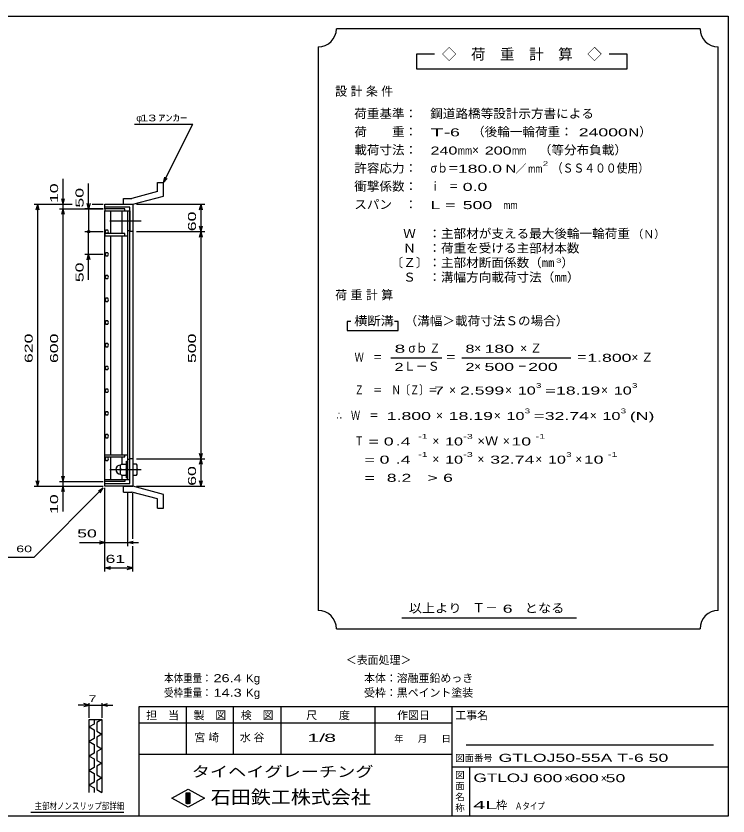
# Model space of a CAD drawing. Units: millimetres, scale not verified. Extents: x -1456 to 1385, y -1026 to 843.
# Drawn here: x -182 to 1385, y -917 to 843 of the extents above; entities that cross this region are included whole.
import ezdxf
from ezdxf.enums import TextEntityAlignment as Align

# ---------------------------------------------------------------- set-up
doc = ezdxf.new("R2010")
doc.units = ezdxf.units.MM
doc.header["$LTSCALE"] = 8
doc.linetypes.add('CHAIN', pattern=[18.5, 12, -1.5, 3.5, -1.5])
for name, color, linetype, lineweight in [('0_2', 150, 'Continuous', 25), ('16', 3, 'Continuous', 25), ('19', 6, 'Continuous', 25), ('22', 4, 'Continuous', 25), ('24', 2, 'Continuous', 25), ('32', 4, 'Continuous', 25)]:
    doc.layers.add(name, color=color, linetype=linetype, lineweight=lineweight)
doc.styles.add('ベクトル', font='')
doc.styles.get('ベクトル').set_extended_font_data('ベクトル')

msp = doc.modelspace()

# ---------------------------------------------------------------- linework, layer by layer
at = {"layer": '0_2'}
for p, q in [((-1383.2, 842.8), (1384.8, 842.8)), ((1384.8, 842.8), (1384.8, -917.2)), ((1384.8, -677.2), (88.8, -677.2)), ((88.8, -677.2), (88.8, -917.2)), ((192.8, -677.2), (192.8, -781.2)), ((296.8, -781.2), (296.8, -677.2)), ((400.8, -677.2), (400.8, -781.2)), ((608.8, -781.2), (608.8, -677.2)), ((776.8, -677.2), (776.8, -917.2)), ((776.8, -713.2), (88.8, -713.2)), ((1352.8, -761.2), (808.8, -761.2)), ((88.8, -781.2), (776.8, -781.2)), ((776.8, -809.2), (1384.8, -809.2)), ((816.8, -917.2), (816.8, -809.2)), ((160.8, -878), (196.8, -858)), ((196.8, -858), (232.8, -878)), ((196.8, -898), (160.8, -878)), ((192.8, -866), (200.8, -866)), ((192.8, -890), (192.8, -866)), ((192.8, -866), (194.4, -866)), ((194.4, -866), (194.4, -890)), ((196, -890), (196, -866)), ((196, -866), (197.6, -866)), ((232.8, -878), (196.8, -898)), ((197.6, -866), (197.6, -890)), ((199.2, -890), (199.2, -866)), ((199.2, -866), (200.8, -866)), ((200.8, -866), (200.8, -890)), ((200.8, -866), (200.8, -890)), ((200.8, -890), (192.8, -890)), ((194.4, -890), (196, -890)), ((197.6, -890), (199.2, -890)), ((1384.8, -917.2), (-1383.2, -917.2))]:
    msp.add_line(p, q, dxfattribs=at)
at = {"layer": '16'}
for p, q in [((13.3, -177), (13.3, 414)), ((13.3, 414), (14, 414)), ((58, 418.5), (14, 418.5)), ((14, 418.5), (14, 414)), ((14, 414), (58, 414)), ((14, -177), (14, 414)), ((14, 414), (64, 414)), ((26.5, 364), (26.5, 414)), ((51.5, 364), (51.5, 414)), ((58, 414), (58, 418.5)), ((64, -177), (64, 414)), ((64, 414), (69, 414)), ((69, 414), (69, 370)), ((15.976, 371.95), (14, 368.472)), ((19.976, 371.978), (15.976, 371.95)), ((22, 368.5), (19.976, 371.978)), ((69, 370), (64, 370)), ((14, 368.472), (16.024, 365.022)), ((14, 364), (14, 359.5)), ((58, 364), (14, 364)), ((14, 359.5), (64, 359.5)), ((16.024, 365.022), (20.024, 365.05)), ((20.024, 365.05), (22, 368.528)), ((26.5, -122.5), (26.5, 359.5)), ((51.5, -122.5), (51.5, 359.5)), ((58, 359.5), (58, 364)), ((15.976, 321.95), (14, 318.472)), ((14, 318.472), (16.024, 315.022)), ((19.976, 321.978), (15.976, 321.95)), ((22, 318.5), (19.976, 321.978)), ((20.024, 315.05), (22, 318.528)), ((16.024, 315.022), (20.024, 315.05)), ((15.976, 271.95), (14, 268.472)), ((14, 268.472), (16.024, 265.022)), ((19.976, 271.978), (15.976, 271.95)), ((16.024, 265.022), (20.024, 265.05)), ((22, 268.5), (19.976, 271.978)), ((20.024, 265.05), (22, 268.528)), ((15.976, 221.95), (14, 218.472)), ((14, 218.472), (16.024, 215.022)), ((19.976, 221.978), (15.976, 221.95)), ((16.024, 215.022), (20.024, 215.05)), ((22, 218.5), (19.976, 221.978)), ((20.024, 215.05), (22, 218.528)), ((15.976, 171.95), (14, 168.472)), ((14, 168.472), (16.024, 165.022)), ((19.976, 171.978), (15.976, 171.95)), ((16.024, 165.022), (20.024, 165.05)), ((22, 168.5), (19.976, 171.978)), ((20.024, 165.05), (22, 168.528)), ((15.976, 121.95), (14, 118.472)), ((14, 118.472), (16.024, 115.022)), ((19.976, 121.978), (15.976, 121.95)), ((16.024, 115.022), (20.024, 115.05)), ((22, 118.5), (19.976, 121.978)), ((20.024, 115.05), (22, 118.528)), ((15.976, 71.95), (14, 68.472)), ((19.976, 71.978), (15.976, 71.95)), ((22, 68.5), (19.976, 71.978)), ((14, 68.472), (16.024, 65.022)), ((16.024, 65.022), (20.024, 65.05)), ((20.024, 65.05), (22, 68.528)), ((15.976, 21.95), (14, 18.472)), ((14, 18.472), (16.024, 15.022)), ((19.976, 21.978), (15.976, 21.95)), ((22, 18.5), (19.976, 21.978)), ((20.024, 15.05), (22, 18.528)), ((16.024, 15.022), (20.024, 15.05)), ((15.976, -28.05), (14, -31.528)), ((14, -31.528), (16.024, -34.978)), ((19.976, -28.022), (15.976, -28.05)), ((16.024, -34.978), (20.024, -34.95)), ((22, -31.5), (19.976, -28.022)), ((20.024, -34.95), (22, -31.472)), ((15.976, -78.05), (14, -81.528)), ((14, -81.528), (16.024, -84.978)), ((19.976, -78.022), (15.976, -78.05)), ((16.024, -84.978), (20.024, -84.95)), ((22, -81.5), (19.976, -78.022)), ((20.024, -84.95), (22, -81.472)), ((14, -127), (14, -122.5)), ((14, -122.5), (64, -122.5)), ((58, -127), (58, -122.5)), ((14, -127), (58, -127)), ((15.976, -128.05), (14, -131.528)), ((14, -131.528), (16.024, -134.978)), ((19.976, -128.022), (15.976, -128.05)), ((16.024, -134.978), (20.024, -134.95)), ((22, -131.5), (19.976, -128.022)), ((20.024, -134.95), (22, -131.472)), ((26.5, -177), (26.5, -127)), ((51.5, -142), (51.5, -127)), ((61, -173.5), (61, -136.5)), ((61, -136.5), (64, -136.5)), ((69, -133), (64, -133)), ((64, -173.5), (64, -136.5)), ((69, -177), (69, -133)), ((50, -143), (48, -145)), ((48, -165), (48, -145)), ((50, -155), (48, -153)), ((50, -155), (48, -157)), ((50, -143), (59, -143)), ((50, -155), (59, -155)), ((61, -145), (59, -143)), ((59, -155), (61, -153)), ((61, -157), (59, -155)), ((48, -165), (50, -167)), ((50, -167), (59, -167)), ((51.5, -177), (51.5, -168)), ((59, -167), (61, -165)), ((61, -173.5), (64, -173.5)), ((13.3, -177), (14, -177)), ((14, -177), (58, -177)), ((14, -181.5), (14, -177)), ((14, -177), (64, -177)), ((58, -181.5), (14, -181.5)), ((58, -177), (58, -181.5)), ((64, -177), (69, -177))]:
    msp.add_line(p, q, dxfattribs=at)
at = {"layer": '16', "linetype": 'CHAIN'}
for p, q in [((24.4, 392), (93.4, 392)), ((24.4, -155), (93.4, -155))]:
    msp.add_line(p, q, dxfattribs=at)
at = {"layer": '16'}
msp.add_arc((48, -155), 10, 90, 270, dxfattribs=at)
at = {"layer": '19'}
for p, q in [((129.61, 476.62), (142.61, 476.62)), ((129.61, 456.6), (129.61, 476.62)), ((142.61, 446.62), (142.61, 476.62)), ((54.99, 441.51), (73.28, 441.51)), ((54.99, 428.51), (54.99, 441.51)), ((129.61, 456.6), (73.28, 441.51)), ((75, 428.5), (142.61, 446.62)), ((14, 418.5), (14, 428.5)), ((14, 428.5), (75, 428.5)), ((69, 422.5), (14, 422.5)), ((55, 428.5), (75, 428.5)), ((69, -185.5), (69, 422.5)), ((75, 428.5), (75, -191.5)), ((75, 368.5), (69, 368.5)), ((75, -131.5), (69, -131.5)), ((83, -143), (75, -143)), ((75, -143), (75, -167)), ((75, -155), (83, -155)), ((85, -145), (83, -143)), ((85, -153), (83, -155)), ((83, -155), (85, -157)), ((85, -165), (85, -145)), ((75, -167), (83, -167)), ((83, -167), (85, -165)), ((14, -191.5), (14, -181.5)), ((14, -185.5), (69, -185.5)), ((75, -191.5), (14, -191.5)), ((54.99, -204.51), (54.99, -191.51)), ((55, -191.5), (75, -191.5)), ((142.61, -209.62), (75, -191.5)), ((54.99, -204.51), (73.28, -204.51)), ((129.61, -219.6), (73.28, -204.51)), ((142.61, -239.62), (142.61, -209.62)), ((129.61, -239.62), (129.61, -219.6)), ((129.61, -239.62), (142.61, -239.62))]:
    msp.add_line(p, q, dxfattribs=at)
at = {"layer": '22'}
for p, q in [((79, 604.5), (207, 604.5)), ((143, 476.5), (207, 604.5)), ((-78, 428.5), (-78, 484.5)), ((143, 476.5), (145.4, 488.18)), ((143, 476.5), (151, 485.3)), ((-22, 418.5), (-22, 474.5)), ((-78, 428.5), (-81.2, 440.5)), ((-78, 428.5), (-74.8, 440.5)), ((-142, 428.5), (-58, 428.5)), ((-137.2, 416.5), (-134, 428.5)), ((-130.8, 416.5), (-134, 428.5)), ((-134, -191.5), (-134, 428.5)), ((-86, 428.5), (-58, 428.5)), ((-78, 418.5), (-78, 428.5)), ((-22, 418.5), (-25.2, 430.5)), ((-18.8, 430.5), (-22, 418.5)), ((-14, 428.5), (10, 428.5)), ((-14, 428.5), (10, 428.5)), ((83, 428.5), (233.4, 428.5)), ((222.2, 416.5), (225.4, 428.5)), ((228.6, 416.5), (225.4, 428.5)), ((225.4, 368.5), (225.4, 428.5)), ((-86, 418.5), (10, 418.5)), ((-81.2, 406.5), (-78, 418.5)), ((-74.8, 406.5), (-78, 418.5)), ((-78, -181.5), (-78, 418.5)), ((10, 418.5), (-30, 418.5)), ((-22, 418.5), (-22, 368.5)), ((225.4, 368.5), (222.2, 380.5)), ((225.4, 368.5), (228.6, 380.5)), ((-30, 368.5), (10, 368.5)), ((-22, 318.5), (-22, 368.5)), ((83, 368.5), (233.4, 368.5)), ((222.2, 356.5), (225.4, 368.5)), ((228.6, 356.5), (225.4, 368.5)), ((225.4, -131.5), (225.4, 368.5)), ((-30, 318.5), (10, 318.5)), ((-25.2, 306.5), (-22, 318.5)), ((-18.8, 306.5), (-22, 318.5)), ((-22, 262.5), (-22, 318.5)), ((225.4, -131.5), (222.2, -119.5)), ((225.4, -131.5), (228.6, -119.5)), ((83, -131.5), (233.4, -131.5)), ((222.2, -143.5), (225.4, -131.5)), ((228.6, -143.5), (225.4, -131.5)), ((225.4, -191.5), (225.4, -131.5)), ((-78, -181.5), (-81.2, -169.5)), ((-78, -181.5), (-74.8, -169.5)), ((-142, -191.5), (10, -191.5)), ((-134, -191.5), (-137.2, -179.5)), ((-134, -191.5), (-130.8, -179.5)), ((-86, -181.5), (10, -181.5)), ((-86, -191.5), (10, -191.5)), ((-81.2, -203.5), (-78, -191.5)), ((-78, -191.5), (-78, -181.5)), ((-74.8, -203.5), (-78, -191.5)), ((-78, -247.5), (-78, -191.5)), ((83, -191.5), (233.4, -191.5)), ((225.4, -191.5), (222.2, -179.5)), ((225.4, -191.5), (228.6, -179.5)), ((-142, -347.5), (10, -195.5)), ((-0.4, -201.9), (10, -195.5)), ((3.6, -205.9), (10, -195.5)), ((14, -323.5), (14, -195.5)), ((14, -379.5), (14, -195.5)), ((64, -323.5), (64, -206.896)), ((75, -307.5), (75, -206.896)), ((-42, -315.5), (14, -315.5)), ((14, -315.5), (2, -312.3)), ((2, -318.7), (14, -315.5)), ((14, -315.5), (64, -315.5)), ((64, -315.5), (76, -312.3)), ((76, -318.7), (64, -315.5)), ((64, -315.5), (88, -315.5)), ((75, -379.5), (75, -323.5)), ((-302, -347.5), (-142, -347.5)), ((14, -371.5), (26, -368.3)), ((75, -371.5), (63, -368.3)), ((26, -374.7), (14, -371.5)), ((14, -371.5), (75, -371.5)), ((63, -374.7), (75, -371.5))]:
    msp.add_line(p, q, dxfattribs=at)
msp.add_circle((-22, 368.5), 2.4, dxfattribs=at)
at = {"layer": '24', "color": 4}
for p, q in [((1323.2, 814.8), (523.2, 814.8)), ((483.2, 774.8), (483.2, -465.2)), ((1363.2, -465.2), (1363.2, 774.8)), ((739.2, 758.8), (699.2, 758.8)), ((699.2, 758.8), (699.2, 726.8)), ((1163.2, 758.8), (1123.2, 758.8)), ((1163.2, 726.8), (1163.2, 758.8)), ((699.2, 726.8), (1163.2, 726.8)), ((555.2, 170.8), (547.2, 170.8)), ((547.2, 170.8), (547.2, 150.8)), ((659.2, 170.8), (651.2, 170.8)), ((659.2, 150.8), (659.2, 170.8)), ((547.2, 150.8), (659.2, 150.8)), ((643.2, 90.8), (755.2, 90.8)), ((799.2, 90.8), (1039.2, 90.8)), ((667.2, -481.2), (1051.2, -481.2)), ((523.2, -505.2), (1323.2, -505.2))]:
    msp.add_line(p, q, dxfattribs=at)
for centre, start, end in [((483.2, 814.8), 270, 0), ((1363.2, 814.8), 180, 270), ((483.2, -505.2), 0, 90), ((1363.2, -505.2), 90, 180)]:
    msp.add_arc(centre, 40, start, end, dxfattribs=at)
at = {"layer": '32'}
for p, q in [((-20.8, -673.2), (-44.8, -673.2)), ((-20.8, -673.2), (-32.8, -670)), ((-32.8, -676.4), (-20.8, -673.2)), ((-20.8, -701.2), (-20.8, -669.2)), ((-20.8, -673.2), (7.2, -673.2)), ((7.2, -669.2), (7.2, -701.2)), ((7.2, -673.2), (19.2, -670)), ((19.2, -676.4), (7.2, -673.2)), ((7.2, -673.2), (31.2, -673.2)), ((-20.8, -705.2), (7.2, -705.2)), ((-20.8, -865.2), (-20.8, -705.2)), ((-9.6, -714.8), (-20.8, -721.2)), ((-20.8, -721.2), (-9.6, -727.6)), ((-9.6, -705.2), (-9.6, -714.8)), ((7.2, -705.2), (-4, -711.6)), ((-4, -711.6), (-4, -730.8)), ((7.2, -705.2), (7.2, -865.2)), ((-9.6, -727.6), (-9.6, -746.8)), ((-4, -730.8), (7.2, -737.2)), ((7.2, -737.2), (-4, -743.6)), ((-9.6, -746.8), (-20.8, -753.2)), ((-20.8, -753.2), (-9.6, -759.6)), ((-4, -743.6), (-4, -762.8)), ((-9.6, -759.6), (-9.6, -778.8)), ((-4, -762.8), (7.2, -769.2)), ((7.2, -769.2), (-4, -775.6)), ((-9.6, -778.8), (-20.8, -785.2)), ((-20.8, -785.2), (-9.6, -791.6)), ((-9.6, -791.6), (-9.6, -810.8)), ((-4, -775.6), (-4, -794.8)), ((-4, -794.8), (7.2, -801.2)), ((7.2, -801.2), (-4, -807.6)), ((-4, -807.6), (-4, -826.8)), ((-9.6, -810.8), (-20.8, -817.2)), ((-20.8, -817.2), (-9.6, -823.6)), ((-9.6, -823.6), (-9.6, -842.8)), ((-4, -826.8), (7.2, -833.2)), ((-9.6, -842.8), (-20.8, -849.2)), ((7.2, -833.2), (-4, -839.6)), ((-4, -839.6), (-4, -858.8)), ((-20.8, -849.2), (-9.6, -855.6)), ((-9.6, -855.6), (-9.6, -865.2)), ((-4, -858.8), (7.2, -865.2)), ((55.2, -909.2), (-148.8, -909.2))]:
    msp.add_line(p, q, dxfattribs=at)

# ---------------------------------------------------------------- texts
at = {"layer": '0_2', "style": 'ベクトル'}
for s, height, p in [('担\u3000当', 17.6, (104.8, -695.6)), ('製\u3000図', 17.6, (208.8, -695.6)), ('検\u3000図', 17.6, (312.8, -695.6)), ('尺\u3000\u3000度', 17.6, (456.8, -695.6)), ('作図日', 17.6, (656.8, -695.6)), ('工事名', 17.6, (784.8, -695.6)), ('年', 14.66, (650.4, -747.2)), ('月', 14.66, (702.4, -747.2)), ('日', 14.66, (754.4, -747.2)), ('図面番号', 14.66, (784.8, -789.6)), ('図', 14.66, (784.8, -827.2)), ('面', 14.66, (784.8, -851.2)), ('名', 14.66, (784.8, -875.2)), ('称', 14.66, (784.8, -899.2))]:
    msp.add_text(s, height=height, dxfattribs=at).set_placement(p, align=Align.MIDDLE_LEFT)
at = {"layer": '0_2', "color": 222, "style": 'ベクトル'}
for s, height, width, p in [('タイヘイグレーチング', 23.46, 1.25, (204.8, -819.6)), ('石田鉄工株式会社', 29.33, 1.1, (246.8, -875.6))]:
    msp.add_text(s, height=height, dxfattribs=dict(at, width=width)).set_placement(p, align=Align.MIDDLE_LEFT)
at = {"layer": '22', "color": 2, "style": 'ベクトル'}
for s, height, p in [('φ', 14.66, (83, 618.5)), ('＜表面処理＞', 17.6, (544, -574)), ('本体：', 17.6, (584, -614)), ('溶融亜鉛めっき', 17.6, (656, -614)), ('受枠：', 17.6, (584, -646)), ('黒ペイント塗装', 17.6, (656, -646)), ('×', 17.6, (1024.8, -834)), ('×', 17.6, (1104.8, -834)), ('枠', 17.6, (874.4, -893.2))]:
    msp.add_text(s, height=height, dxfattribs=at).set_placement(p, align=Align.MIDDLE_LEFT)
for s, height, width, p in [(' 13 ', 14.66, 1.6, (83, 618.5)), ('ｱﾝｶｰ', 14.66, 1.6, (131, 618.5)), (' 50 ', 17.6, 1.65, (-58, -295.5)), (' 60 ', 14.66, 1.6, (-190, -329.5)), (' 61 ', 17.6, 1.65, (4.5, -351.5)), ('本体重量：', 17.6, 0.85, (144, -614)), (' 26.4', 17.6, 1.35, (244, -614)), ('Kg', 17.6, 1.1, (324, -614)), ('受枠重量：', 17.6, 0.85, (144, -646)), (' 14.3', 17.6, 1.35, (244, -646)), ('Kg', 17.6, 1.1, (324, -646)), ('1/', 17.6, 2, (459.2, -745.2)), (' 8 ', 17.6, 2, (483.2, -745.2)), ('GTLOJ50-55A T-6 50                ', 17.6, 1.65, (880, -789.2)), ('GTLOJ', 18.77, 1.5, (824.8, -833.2)), (' 600 ', 17.6, 1.65, (944.8, -834)), (' 600 ', 17.6, 1.65, (1024.8, -834)), (' 50 ', 17.6, 1.65, (1104.8, -834)), ('4L', 17.6, 2.05, (824, -893.2)), ('Ａタイプ', 14.66, 0.8, (916, -895.2))]:
    msp.add_text(s, height=height, dxfattribs=dict(at, width=width)).set_placement(p, align=Align.MIDDLE_LEFT)
at = {"layer": '22', "color": 2, "style": 'ベクトル', "width": 1.65}
for s, p in [(' 10 ', (-98, 420.5)), (' 50 ', (-42, 410.5)), (' 60 ', (205.4, 358.5)), (' 50 ', (-42, 246.5)), (' 620 ', (-154, 68.5)), (' 600 ', (-98, 68.5)), (' 500 ', (205.4, 68.5)), (' 60 ', (205.4, -201.5)), (' 10 ', (-98, -263.5))]:
    msp.add_text(s, height=17.6, rotation=90, dxfattribs=at).set_placement(p, align=Align.MIDDLE_LEFT)
at = {"layer": '22', "color": 2, "char_height": 17.6, "attachment_point": 4, "style": 'ベクトル'}
for s, insert in [('\\T1.25;宮崎\u3000', (210.8, -745.2)), ('\\T1.25;水谷\u3000', (310.8, -745.2))]:
    msp.add_mtext(s, dxfattribs=dict(at, insert=insert))
at = {"layer": '24', "style": 'ベクトル'}
for s, height, p in [('◇\u3000荷\u3000重\u3000計\u3000算\u3000◇', 23.46, (755.2, 758.8)), ('）', 19.35, (1189.6, 588)), ('×', 19.35, (821.6, 548)), ('／', 17.6, (917.2, 506.8)), ('（Ｎ）', 17.6, (1174.4, 362.8)), ('）', 19.35, (1018.4, 300)), ('σｂ', 19.35, (681.6, 112)), ('×', 19.35, (826.4, 112)), ('Ｌ－Ｓ', 19.35, (671.2, 72)), ('×', 19.35, (826.4, 72)), ('×', 19.35, (771.2, 20)), ('×', 19.35, (894.4, 20)), ('×', 19.35, (1105.6, 20)), ('×', 19.35, (742.4, -36)), ('×', 19.35, (869.6, -36)), ('×', 19.35, (1080.8, -36)), ('×', 19.35, (734.4, -92)), ('×', 19.35, (889.6, -92)), ('×', 19.35, (734.4, -132)), ('×', 19.35, (833.6, -132)), ('×', 19.35, (960.8, -132)), ('×', 19.35, (1048.8, -132)), ('Ｔ－', 20.53, (822.4, -459.2))]:
    msp.add_text(s, height=height, dxfattribs=at).set_placement(p, align=Align.MIDDLE_LEFT)
for s, height, width, p in [('荷重基準：\u3000', 19.35, 1.05, (562.4, 628)), ('鋼道路橋等設計示方書による', 19.35, 1.05, (729.6, 628)), ('荷\u3000\u3000重：\u3000', 19.35, 1.05, (562.4, 588)), ('（後輪一輪荷重：', 19.35, 1.05, (821.6, 588)), ('T-', 17.6, 2, (730.4, 586.8)), (' 6 ', 17.6, 1.65, (762.4, 586.8)), (' 24000', 17.6, 1.65, (1045.6, 586.8)), ('N', 17.6, 1.4, (1165.6, 586.8)), ('載荷寸法：\u3000', 19.35, 1.05, (562.4, 548)), ('240', 17.6, 1.5, (730.4, 546.8)), ('mm', 17.6, 0.8, (790.4, 546.8)), ('200', 17.6, 1.5, (849.6, 546.8)), ('mm', 17.6, 0.8, (909.6, 546.8)), ('\u3000（等分布負載）', 19.35, 1.05, (940.8, 548)), ('許容応力：\u3000', 19.35, 1.05, (562.4, 508)), ('σｂ＝', 19.35, 0.9, (730.4, 508)), ('180.0', 17.6, 1.65, (790.4, 506.8)), ('N', 17.6, 1.4, (895.2, 506.8)), ('mm', 17.6, 0.8, (945.2, 506.8)), ('2', 10.56, 1.5, (977.2, 518)), ('（ＳＳ４００使用）', 19.35, 0.9, (997.2, 508)), ('衝撃係数：\u3000', 19.35, 1.05, (562.4, 468)), ('ｉ\u3000＝', 19.35, 0.75, (730.4, 468)), (' 0.0', 17.6, 1.65, (790.4, 466.8)), ('スパン\u3000：\u3000', 19.35, 1.05, (562.4, 428)), ('L =', 17.6, 1.65, (730.4, 426.8)), (' 500 ', 17.6, 1.65, (790.4, 426.8)), ('mm', 17.6, 0.8, (890.4, 426.8)), ('\u3000Ｗ\u3000：主部材が支える最大後輪一輪荷重', 19.35, 1.05, (642.4, 364)), ('\u3000Ｎ\u3000：荷重を受ける主部材本数', 19.35, 1.05, (642.4, 332)), ('〔Ｚ〕：主部材断面係数（㎜', 19.35, 1.05, (642.4, 300)), ('3', 8.798, 1.8, (1006.4, 304.8)), ('\u3000Ｓ\u3000：溝幅方向載荷寸法（㎜）', 19.35, 1.05, (642.4, 268)), ('横断溝', 19.35, 1.1, (562.4, 172)), ('\u3000（溝幅＞載荷寸法Ｓの場合）', 19.35, 1.05, (645.6, 172)), ('8', 17.6, 1.8, (651.2, 110.8)), ('Ｚ', 19.35, 0.9, (728, 112)), ('8', 17.6, 1.5, (807.2, 110.8)), (' 180 ', 17.6, 1.65, (838.4, 110.8)), ('Ｗ\u3000＝', 19.35, 0.75, (563.2, 92)), ('＝', 19.35, 0.9, (763.2, 92)), ('＝', 19.35, 0.9, (1051.2, 92)), ('1.800', 17.6, 1.65, (1075.2, 90.8)), ('2', 17.6, 1.5, (651.2, 70.8)), ('2', 17.6, 1.5, (807.2, 70.8)), (' 500 ', 17.6, 1.65, (838.4, 70.8)), ('－', 19.35, 0.75, (922.4, 72)), (' 200 ', 17.6, 1.65, (934.4, 70.8)), ('3', 10.56, 1.5, (962.4, 30)), ('3', 10.56, 1.5, (1173.6, 30)), ('Ｚ\u3000＝\u3000Ｎ〔Ｚ〕＝', 19.35, 0.75, (563.2, 20)), (' 7 ', 17.6, 1.65, (727.2, 18.8)), ('2.599', 17.6, 1.65, (795.2, 18.8)), ('10', 17.6, 1.5, (922.4, 18.8)), ('=', 17.6, 1.7, (982.4, 18.8)), ('18.19', 17.6, 1.65, (1006.4, 18.8)), ('10', 17.6, 1.5, (1133.6, 18.8)), ('∴\u3000Ｗ\u3000＝', 19.35, 0.75, (523.2, -36)), (' 1.800', 17.6, 1.65, (623.2, -37.2)), ('18.19', 17.6, 1.65, (770.4, -37.2)), ('10', 17.6, 1.5, (897.6, -37.2)), ('3', 10.56, 1.5, (937.6, -26)), ('=', 17.6, 1.7, (957.6, -37.2)), ('32.74', 17.6, 1.65, (981.6, -37.2)), ('10', 17.6, 1.5, (1108.8, -37.2)), ('3', 10.56, 1.5, (1148.8, -26)), ('(N)', 17.6, 1.65, (1168.8, -37.2)), ('Ｔ', 19.35, 0.75, (563.2, -92)), (' = 0', 17.6, 1.65, (583.2, -93.2)), (' .4 ', 17.6, 1.65, (643.2, -93.2)), ('-1', 10.56, 1.65, (703.2, -82)), ('10', 17.6, 1.5, (762.4, -93.2)), ('-3', 10.56, 1.65, (802.4, -82)), ('×Ｗ', 19.35, 1.1, (833.6, -92)), (' 10 ', 17.6, 1.65, (897.6, -93.2)), ('-1', 10.56, 1.65, (961.6, -82)), ('-1', 10.56, 1.65, (703.2, -122)), ('-3', 10.56, 1.65, (802.4, -122)), ('3', 10.56, 1.5, (1028.8, -122)), ('-1', 10.56, 1.65, (1120.8, -122)), ('  = 0', 17.6, 1.65, (563.2, -133.2)), (' .4 ', 17.6, 1.65, (643.2, -133.2)), ('10', 17.6, 1.5, (762.4, -133.2)), ('32.74', 17.6, 1.65, (861.6, -133.2)), ('10', 17.6, 1.5, (988.8, -133.2)), (' 10 ', 17.6, 1.65, (1056.8, -133.2)), ('  =', 17.6, 1.65, (563.2, -173.2)), (' 8.2', 17.6, 1.65, (623.2, -173.2)), ('>', 17.6, 1.7, (723.2, -173.2)), (' 6 ', 17.6, 1.65, (747.2, -173.2)), ('以上より\u3000', 19.35, 1.1, (682.4, -460)), (' 6 ', 17.6, 1.65, (878.4, -461.2)), ('となる', 19.35, 1.1, (937.6, -460))]:
    msp.add_text(s, height=height, dxfattribs=dict(at, width=width)).set_placement(p, align=Align.MIDDLE_LEFT)
at = {"layer": '24', "char_height": 19.35, "attachment_point": 4, "style": 'ベクトル'}
for s, insert in [('\\T1.28;設計条件', (520.4, 676)), ('\\T1.28;荷重計算', (520.4, 228)), ('\\T1.42;×Ｚ', (927.6, 112)), ('\\T1.42;×Ｚ', (1172.4, 92))]:
    msp.add_mtext(s, dxfattribs=dict(at, insert=insert))
at = {"layer": '32', "color": 2, "style": 'ベクトル'}
for s, width, p in [(' 7 ', 1.6, (-30.8, -659.2)), ('主部材ノンスリップ部詳細', 0.8, (-140.8, -895.2))]:
    msp.add_text(s, height=14.66, dxfattribs=dict(at, width=width)).set_placement(p, align=Align.MIDDLE_LEFT)

doc.saveas('drawing.dxf')
